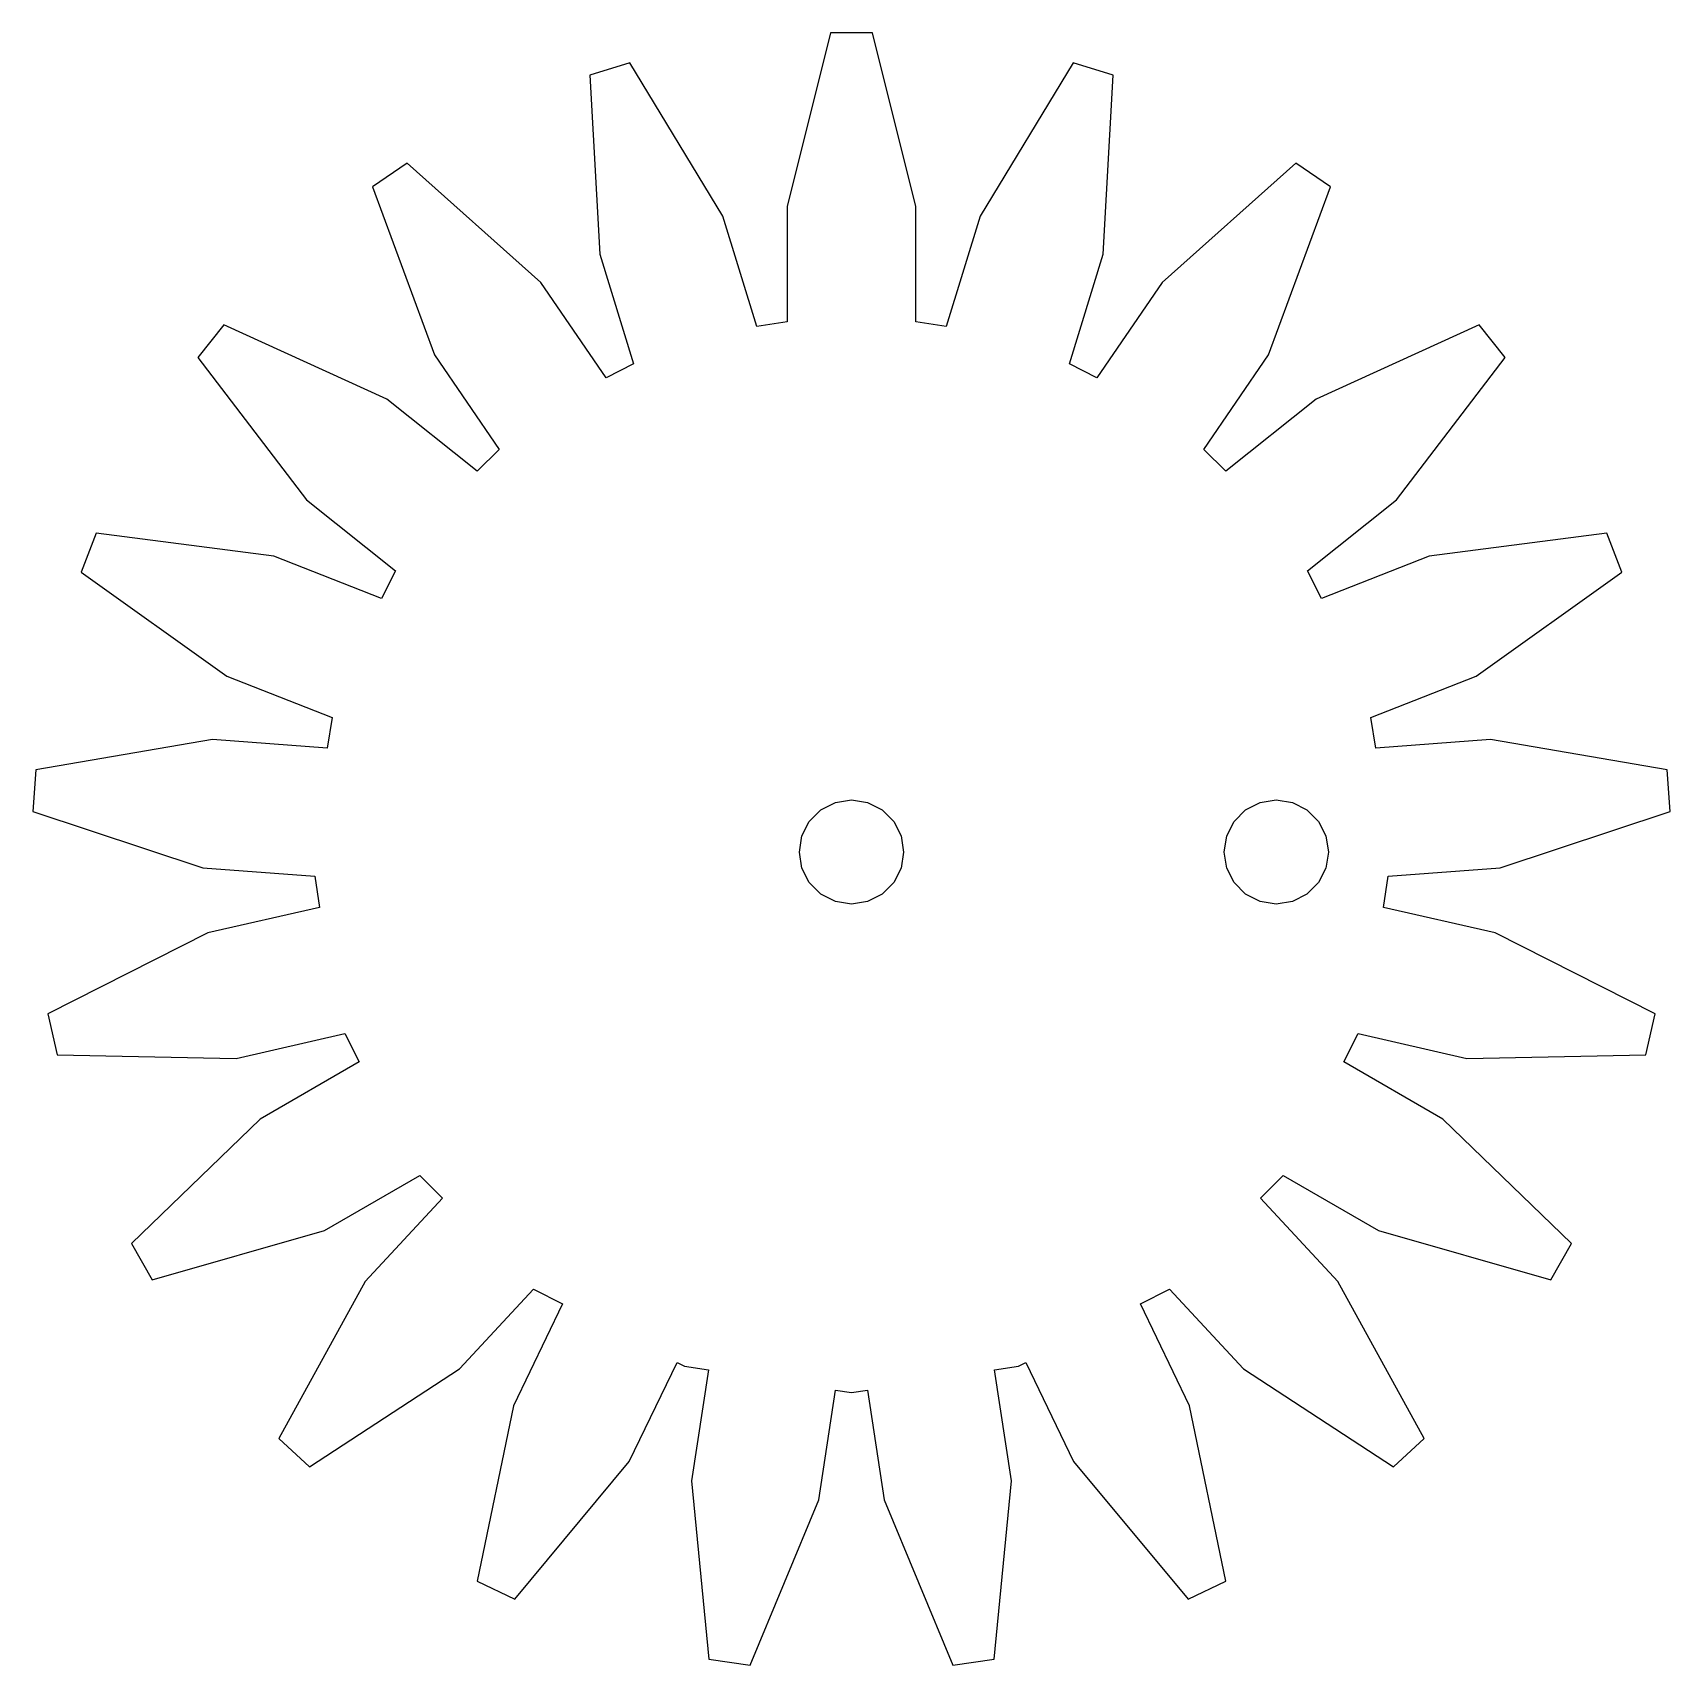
# Model space of a CAD drawing. Header units: metres. Extents: x -209 to 51, y -75 to 75.
# Drawn here: x -10.6 to 10.6, y -40.43 to -19.29 of the extents above; entities that cross this region are included whole.
import ezdxf

# ---------------------------------------------------------------- set-up
doc = ezdxf.new("R2010")
doc.units = ezdxf.units.M

msp = doc.modelspace()

# ---------------------------------------------------------------- linework, layer by layer
for p, q in [((-0.270813, -19.2901), (-0.833313, -21.5401)), ((0.270828, -19.2901), (-0.270813, -19.2901)), ((0.833328, -21.5401), (0.270828, -19.2901)), ((-2.86852, -19.6817), (-3.38611, -19.8413)), ((-1.6678, -21.6659), (-2.86852, -19.6817)), ((2.86852, -19.6817), (1.66782, -21.6659)), ((3.38611, -19.8413), (2.86852, -19.6817)), ((-3.38611, -19.8413), (-3.26042, -22.1571)), ((3.26041, -22.1572), (3.38611, -19.8413)), ((-5.75298, -20.9812), (-6.20052, -21.2863)), ((-4.02074, -22.5233), (-5.75298, -20.9812)), ((5.75298, -20.9812), (4.02077, -22.5233)), ((6.20052, -21.2863), (5.75298, -20.9812)), ((-6.20052, -21.2863), (-5.39783, -23.4622)), ((5.3978, -23.4622), (6.20052, -21.2863)), ((-0.833313, -21.5401), (-0.833313, -23.032)), ((0.833328, -23.032), (0.833328, -21.5401)), ((-1.22717, -23.0944), (-1.6678, -21.6659)), ((1.66782, -21.6659), (1.22717, -23.0944)), ((-3.26042, -22.1571), (-2.82204, -23.5783)), ((2.82204, -23.5783), (3.26041, -22.1572)), ((-3.17784, -23.7596), (-4.02074, -22.5233)), ((4.02077, -22.5233), (3.17786, -23.7596)), ((-8.12627, -23.0731), (-8.46399, -23.4966)), ((-6.01642, -24.0362), (-8.12627, -23.0731)), ((-0.833313, -23.032), (-1.22717, -23.0944)), ((1.22717, -23.0944), (0.833328, -23.032)), ((8.12627, -23.0731), (6.01645, -24.0362)), ((8.46399, -23.4966), (8.12627, -23.0731)), ((-8.46399, -23.4966), (-7.0556, -25.3392)), ((-5.39783, -23.4622), (-4.56349, -24.6859)), ((4.56349, -24.6859), (5.3978, -23.4622)), ((7.05556, -25.3392), (8.46399, -23.4966)), ((-2.82204, -23.5783), (-3.17784, -23.7596)), ((3.17786, -23.7596), (2.82204, -23.5783)), ((-4.84666, -24.9691), (-6.01642, -24.0362)), ((6.01645, -24.0362), (4.84666, -24.9691)), ((-4.56349, -24.6859), (-4.84666, -24.9691)), ((4.84666, -24.9691), (4.56349, -24.6859)), ((-7.0556, -25.3392), (-5.90375, -26.2578)), ((5.90375, -26.2578), (7.05556, -25.3392)), ((-9.7775, -25.7717), (-9.97539, -26.2759)), ((-7.47751, -26.0701), (-9.7775, -25.7717)), ((9.7775, -25.7717), (7.47755, -26.0701)), ((9.97539, -26.2759), (9.7775, -25.7717)), ((-6.08632, -26.6161), (-7.47751, -26.0701)), ((7.47755, -26.0701), (6.08632, -26.6161)), ((-9.97539, -26.2759), (-8.08646, -27.6215)), ((-5.90375, -26.2578), (-6.08632, -26.6161)), ((6.08632, -26.6161), (5.90375, -26.2578)), ((8.08641, -27.6215), (9.97539, -26.2759)), ((-8.08646, -27.6215), (-6.72383, -28.1563)), ((6.72383, -28.1563), (8.08641, -27.6215)), ((-6.72383, -28.1563), (-6.78708, -28.5557)), ((6.78708, -28.5557), (6.72383, -28.1563)), ((-8.2742, -28.4443), (-10.56, -28.8371)), ((-6.78708, -28.5557), (-8.2742, -28.4443)), ((8.27425, -28.4443), (6.78708, -28.5557)), ((10.56, -28.8371), (8.27425, -28.4443)), ((-10.56, -28.8371), (-10.6004, -29.3772)), ((10.6004, -29.3772), (10.56, -28.8371)), ((-0.208572, -29.258), (0, -29.225)), ((0, -29.225), (0.208572, -29.258)), ((5.29141, -29.258), (5.5, -29.225)), ((5.5, -29.225), (5.70857, -29.258)), ((-10.6004, -29.3772), (-8.39879, -30.1062)), ((-0.546082, -29.5033), (-0.396744, -29.3539)), ((-0.396744, -29.3539), (-0.208572, -29.258)), ((0.208572, -29.258), (0.396744, -29.3539)), ((0.396744, -29.3539), (0.546082, -29.5033)), ((4.9539, -29.5033), (5.10324, -29.3539)), ((5.10324, -29.3539), (5.29141, -29.258)), ((5.70857, -29.258), (5.89674, -29.3539)), ((5.89674, -29.3539), (6.04608, -29.5033)), ((8.39874, -30.1062), (10.6004, -29.3772)), ((-0.641953, -29.6914), (-0.546082, -29.5033)), ((0.546082, -29.5033), (0.641953, -29.6914)), ((4.85803, -29.6914), (4.9539, -29.5033)), ((6.04608, -29.5033), (6.14195, -29.6914)), ((-0.674988, -29.9), (-0.641953, -29.6914)), ((0.641953, -29.6914), (0.674988, -29.9)), ((4.825, -29.9), (4.85803, -29.6914)), ((6.14195, -29.6914), (6.17499, -29.9)), ((-0.641953, -30.1086), (-0.674988, -29.9)), ((0.674988, -29.9), (0.641953, -30.1086)), ((4.85803, -30.1086), (4.825, -29.9)), ((6.17499, -29.9), (6.14195, -30.1086)), ((-8.39879, -30.1062), (-6.95013, -30.2148)), ((-6.95013, -30.2148), (-6.88643, -30.617)), ((-0.546082, -30.2967), (-0.641953, -30.1086)), ((-0.396744, -30.4461), (-0.546082, -30.2967)), ((0.546082, -30.2967), (0.396744, -30.4461)), ((0.641953, -30.1086), (0.546082, -30.2967)), ((4.9539, -30.2967), (4.85803, -30.1086)), ((5.10324, -30.4461), (4.9539, -30.2967)), ((6.04608, -30.2967), (5.89674, -30.4461)), ((6.14195, -30.1086), (6.04608, -30.2967)), ((6.88643, -30.617), (6.95013, -30.2148)), ((6.95013, -30.2148), (8.39874, -30.1062)), ((-0.208572, -30.5419), (-0.396744, -30.4461)), ((0.396744, -30.4461), (0.208572, -30.5419)), ((5.29141, -30.5419), (5.10324, -30.4461)), ((5.89674, -30.4461), (5.70857, -30.5419)), ((-6.88643, -30.617), (-8.33568, -30.9478)), ((0, -30.575), (-0.208572, -30.5419)), ((0.208572, -30.5419), (0, -30.575)), ((5.5, -30.575), (5.29141, -30.5419)), ((5.70857, -30.5419), (5.5, -30.575)), ((8.33572, -30.9478), (6.88643, -30.617)), ((-8.33568, -30.9478), (-10.4041, -31.9969)), ((10.4041, -31.9969), (8.33572, -30.9478)), ((-10.4041, -31.9969), (-10.2836, -32.5249)), ((10.2836, -32.5249), (10.4041, -31.9969)), ((-7.96486, -32.5727), (-6.56102, -32.2523)), ((-6.56102, -32.2523), (-6.3746, -32.6181)), ((6.3746, -32.6181), (6.56102, -32.2523)), ((6.56102, -32.2523), (7.96481, -32.5727)), ((-10.2836, -32.5249), (-7.96486, -32.5727)), ((-6.3746, -32.6181), (-7.65651, -33.3582)), ((7.65654, -33.3583), (6.3746, -32.6181)), ((7.96481, -32.5727), (10.2836, -32.5249)), ((-7.65651, -33.3582), (-9.32382, -34.9704)), ((9.32382, -34.9704), (7.65654, -33.3583)), ((-6.82321, -34.8016), (-5.58871, -34.0889)), ((-5.58871, -34.0889), (-5.29553, -34.3821)), ((5.29553, -34.3821), (5.58871, -34.0889)), ((5.58871, -34.0889), (6.82318, -34.8016)), ((-5.29553, -34.3821), (-6.29701, -35.4614)), ((6.29704, -35.4614), (5.29553, -34.3821)), ((-9.32382, -34.9704), (-9.05299, -35.4395)), ((-9.05299, -35.4395), (-6.82321, -34.8016)), ((6.82318, -34.8016), (9.05299, -35.4395)), ((9.05299, -35.4395), (9.32382, -34.9704)), ((-6.29701, -35.4614), (-7.41507, -37.4934)), ((-5.0753, -36.595), (-4.11621, -35.5614)), ((-4.11621, -35.5614), (-3.74324, -35.7523)), ((3.74323, -35.7523), (4.11621, -35.5614)), ((4.11621, -35.5614), (5.07527, -36.595)), ((7.41507, -37.4934), (6.29704, -35.4614)), ((-3.74324, -35.7523), (-4.37801, -37.0704)), ((4.37802, -37.0704), (3.74323, -35.7523)), ((-7.01801, -37.8618), (-5.0753, -36.595)), ((-2.87642, -37.7936), (-2.25786, -36.5091)), ((-2.25786, -36.5091), (-2.16312, -36.5574)), ((-2.16312, -36.5574), (-1.85356, -36.6064)), ((-1.85356, -36.6064), (-2.06999, -38.0423)), ((1.85356, -36.6064), (2.16312, -36.5574)), ((2.06999, -38.0423), (1.85356, -36.6064)), ((2.16312, -36.5574), (2.25786, -36.5091)), ((2.25786, -36.5091), (2.87639, -37.7935)), ((5.07527, -36.595), (7.01801, -37.8618)), ((-0.421951, -38.2907), (-0.207382, -36.8671)), ((-0.207382, -36.8671), (0, -36.9)), ((0, -36.9), (0.207382, -36.8671)), ((0.207382, -36.8671), (0.421951, -38.2907)), ((-4.37801, -37.0704), (-4.84746, -39.3416)), ((4.84746, -39.3416), (4.37802, -37.0704)), ((-7.41507, -37.4934), (-7.01801, -37.8618)), ((7.01801, -37.8618), (7.41507, -37.4934)), ((-4.35944, -39.5767), (-2.87642, -37.7936)), ((2.87639, -37.7935), (4.35944, -39.5767)), ((-2.06999, -38.0423), (-1.84912, -40.351)), ((1.84912, -40.351), (2.06999, -38.0423)), ((-1.31351, -40.4317), (-0.421951, -38.2907)), ((0.421951, -38.2907), (1.31351, -40.4317)), ((-4.84746, -39.3416), (-4.35944, -39.5767)), ((4.35944, -39.5767), (4.84746, -39.3416)), ((-1.84912, -40.351), (-1.31351, -40.4317)), ((1.31351, -40.4317), (1.84912, -40.351))]:
    msp.add_line(p, q)

doc.saveas('drawing.dxf')
